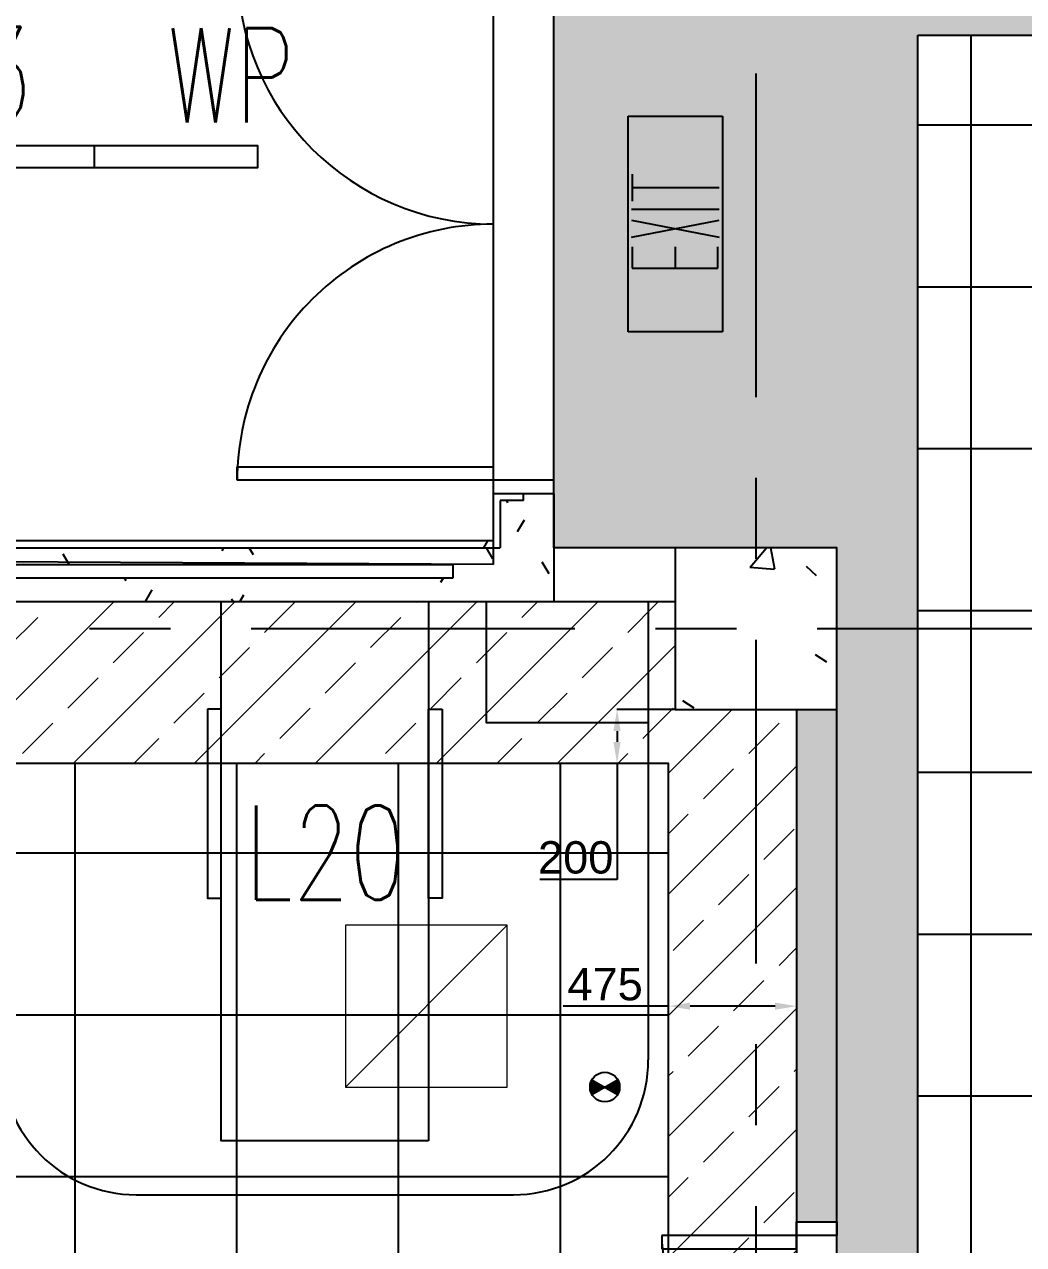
# Model space of a CAD drawing. Header units: millimetres. Extents: x -92759 to 184353, y -15225 to 86714.
# Drawn here: x -63248 to -59541, y 68057 to 72582 of the extents above; entities that cross this region are included whole.
import ezdxf

# ---------------------------------------------------------------- set-up
doc = ezdxf.new("R2010")
doc.units = ezdxf.units.MM
doc.linetypes.add('IDA - Grid Line', pattern=[2100, 1200, -300, 300, -300])
doc.linetypes.add('IMPORT-ACAD_ISO12W100', pattern=[3150, 1800, -450, 0, -450, 0, -450])
doc.layers.get('Defpoints').update_dxf_attribs({"color": 8})
for name, color, linetype in [('0-1', 9, 'Continuous'), ('0-Motion Sensor', 1, 'Continuous'), ('A-_DOOR----_E', 8, 'Continuous'), ('A-_FURT----_E-1', 8, 'Continuous'), ('A-_WALL----_E', 8, 'Continuous'), ('A-_WALL----_H', 8, 'Continuous'), ('A-_WALL----_H-1', 9, 'Continuous'), ('A-_WALLPRTN_E', 8, 'Continuous'), ('A-_WIND----_E', 8, 'Continuous'), ('A-PATT-CONC', 8, 'Continuous'), ('E-legend', 1, 'Continuous'), ('E-LIGHT----E', 1, 'Continuous'), ('HF', 7, 'Continuous'), ('HFI 02', 7, 'Continuous'), ('S-_COLN----_E', 8, 'Continuous')]:
    doc.layers.add(name, color=color, linetype=linetype)
for name, color, linetype, true_color in [('1599_FURN_RHH_BLK8 _NEW__1ST STY_dwg _2_-1', 7, 'Continuous', 0xaaaaaa), ('A-_DETA----_ED-2', 1, 'Continuous', 0xff0000), ('A-_FURN--2', 7, 'IMPORT-ACAD_ISO12W100', 0xaaaaaa), ('A-_FURN--4', 7, 'Continuous', 0xaaaaaa), ('A-_FURN_HIDDEN-2', 7, 'Continuous', 0xaaaaaa), ('E-_LIGT----_E', 1, 'Continuous', 0xff0000), ('S-_ANOTGRID_E-1', 9, 'IDA - Grid Line', 0x808080)]:
    doc.layers.add(name, color=color, linetype=linetype, true_color=true_color)
doc.layers.add('HFI 9MM FPB', color=94, linetype='Continuous', lineweight=5)
doc.styles.add('Arial', font='arial.ttf')
doc.styles.add('Simplex', font='simplex_.ttf', dxfattribs={"width": 0.7, "height": 450})
doc.styles.get("Standard").update_dxf_attribs({"font": 'arial.ttf'})
doc.dimstyles.get("Standard").update_dxf_attribs({"dimtxt": 0.18, "dimasz": 0.18, "dimexe": 0.18, "dimexo": 0.0625, "dimgap": 0.09, "dimtad": 0, "dimtih": 1, "dimtoh": 1, "dimdec": 4, "dimzin": 0, "dimdsep": 46, "dimtxsty": 'Standard', "dimcen": 0.09, "dimadec": 0, "dimazin": 0, "dimtfac": 1, "dimtdec": 4, "dimtofl": 0, "dimtmove": 0, "dimatfit": 3, "dimfxl": 1, "dimtolj": 1, "dimtzin": 0, "dimarcsym": 0})
pattern_1 = [(0, (-11870.95, 40538.29), (609.6, 152.4), [50.292, -406.908, 50.292, -406.908, -2438.4]), (0, (-11870.95, 40538.29), (609.6, 152.4), [-914.4, 50.292, -864.108, 50.292, -406.908, -1066.8]), (0, (-11870.95, 40538.29), (609.6, 152.4), [-2286, 50.292, -254.508, 50.292, -711.708]), (120, (-11642.35, 40614.49), (-436.7823, 451.7291), [50.292, -406.908, 50.292, -406.908, -2438.4]), (120, (-11642.35, 40614.49), (-436.7823, 451.7291), [-914.4, 50.292, -864.108, 50.292, -406.908, -1066.8]), (120, (-11642.35, 40614.49), (-436.7823, 451.7291), [-2286, 50.292, -254.508, 50.292, -711.708]), (240, (-11566.15, 40919.29), (-172.8177, -604.1291), [50.292, -406.908, 50.292, -406.908, -2438.4]), (240, (-11566.15, 40919.29), (-172.8177, -604.1291), [-914.4, 50.292, -864.108, 50.292, -406.908, -1066.8]), (240, (-11566.15, 40919.29), (-172.8177, -604.1291), [-2286, 50.292, -254.508, 50.292, -711.708])]

# ---------------------------------------------------------------- blocks, each defined once
blk = doc.blocks.new('IDA - F - DoubleUnbalanced - Swing - 1600L X 2200H - TD-02-10538727-BLK8_RHH_1ST STOREY PLAN')
at = {"layer": 'A-_DOOR----_E'}
for p, q in [((-550, 75), (-500, 75)), ((-500, 75), (-500, -75)), ((1000, 75), (1050, 75)), ((1000, -75), (1000, 75)), ((-500, -75), (-550, -75)), ((-500, -75), (-500, -575)), ((-450, -75), (-500, -75)), ((-450, -575), (-450, -75)), ((950, -75), (1000, -75)), ((950, -1075), (950, -75)), ((1000, -75), (1000, -1075)), ((1050, -75), (1000, -75)), ((-500, -575), (-450, -575)), ((1000, -1075), (950, -1075))]:
    blk.add_line(p, q, dxfattribs=at)
for centre, radius, start, end in [((-500, -75), 500, 270, 0), ((-500, -75), 500, 270, 360), ((1000, -75), 1000, 180, 270), ((1000, -75), 1000, 180, 270)]:
    blk.add_arc(centre, radius, start, end, dxfattribs=at)
blk = doc.blocks.new('IDA - F - Double - Swing - 2000L X 2200H - MD-01-10522684-BLK8_RHH_1ST STOREY PLAN')
at = {"layer": 'A-_DOOR----_E'}
for p, q in [((-950, 1062.5), (-900, 1062.5)), ((-950, 112.5), (-950, 1062.5)), ((-900, 1062.5), (-900, 112.5)), ((950, 1062.5), (900, 1062.5)), ((900, 1062.5), (900, 112.5)), ((950, 112.5), (950, 1062.5)), ((-950, 112.5), (-1000, 112.5)), ((-900, 112.5), (-950, 112.5)), ((-950, -112.5), (-950, 112.5)), ((900, 112.5), (950, 112.5)), ((1000, 112.5), (950, 112.5)), ((950, 112.5), (950, -112.5)), ((-1000, -112.5), (-950, -112.5)), ((950, -112.5), (1000, -112.5))]:
    blk.add_line(p, q, dxfattribs=at)
for centre, start, end in [((-950, 112.5), 360, 90), ((-950, 112.5), 0, 90), ((950, 112.5), 90, 180), ((950, 112.5), 90, 180)]:
    blk.add_arc(centre, 950, start, end, dxfattribs=at)
blk = doc.blocks.new('IDA - Top Hung - 2 Panels - 1900L X 600H - B8-AW06-V1-BLK8_RHH_1ST STOREY PLAN')
at = {"layer": 'A-_WIND----_E'}
for p, q in [((-950, 25), (950, 25)), ((-950, -25), (-950, 25)), ((950, 25), (950, -25)), ((950, -25), (-950, -25))]:
    blk.add_line(p, q, dxfattribs=at)
blk = doc.blocks.new('IDA - Rectangle Column - 600W X 600D-V15-BLK8_RHH_1ST STOREY PLAN')
at = {"layer": 'S-_COLN----_E'}
h = blk.add_hatch(dxfattribs=at)
h.set_pattern_fill('FP_20', color=256, style=0, pattern_type=2)
h.set_pattern_definition([(50, (5729.05, 2738.3), (1093.1, -95.63), [114.3, -1257.3]), (355, (5729, 2738.3), (-211.46, 1146.34), [91.44, -1005.84]), (100.451, (5820.1, 2730.3), (881.66, 1050.7), [97.14, -1068.54]), (46.184, (5729, 3043.1), (1626.47, -252.26), [171.45, -1885.95]), (96.636, (5864.6, 3022), (1424.4, 1484.57), [145.7, -1602.8]), (351.184, (5729, 3043.1), (1424.43, 1484.55), [137.16, -1508.76]), (21, (5881.45, 2966.9), (909.69, -613.59), [114.3, -1257.3]), (326, (5881.4, 2966.9), (370.81, 1105.13), [91.44, -1005.84]), (71.451, (5957.3, 2915.8), (1280.5, 491.53), [97.14, -1068.54]), (37.5, (5729.05, 2738.3), (18.531, 507.33), [50.29, -943.356, 50.29, -970.79, -1009.65]), (37.5, (5729.05, 2738.3), (18.531, 507.33), [-2014.73, 50.29, -959.36]), (7.5, (5729.05, 2738.3), (400.918, 601.084), [50.29, -531.876, 50.29, -920.496, -384.81]), (7.5, (5729.05, 2738.3), (400.918, 601.084), [-1552.96, 50.29, -334.52]), (327.5, (5389.2, 2738.3), (813.545, -34.374), [50.29, -330.71, 50.29, -1138.43, -1577.34]), (327.5, (5389.2, 2738.3), (813.545, -34.374), [-1569.72, 50.29, -1527.05]), (317.5, (5236.8, 2738.3), (888.775, 152.56), [50.29, -445.01, 50.29, -739.14, -1120.14]), (317.5, (5236.8, 2738.3), (888.775, 152.56), [-1284.73, 50.29, -1069.85])])
h.paths.add_polyline_path([(-300, -300), (300, -300), (300, 300), (-300, 300)])
for p, q in [((300, 300), (-300, 300)), ((-300, 300), (-300, -300)), ((300, -300), (300, 300)), ((-300, -300), (300, -300))]:
    blk.add_line(p, q, dxfattribs=at)
blk = doc.blocks.new('IDA - Exit Sign - IDA - Exit Sign - One Side-9500999-BLK8_RHH_1ST STOREY PLAN')
at = {"layer": 'A-_DETA----_ED-2'}
for p, q in [((-163.9, -265.1), (-163.9, -582.5)), ((-83.9, -265.1), (-163.9, -265.1)), ((-48.9, -262.8), (14, -587.8)), ((14, -262.8), (-48.9, -587.8)), ((55.1, -262.8), (55.1, -587.8)), ((185.1, -265.3), (85.1, -265.3)), ((135.1, -265.3), (135.1, -587.8)), ((-83.9, -425), (-163.9, -425)), ((-163.9, -582.5), (-83.9, -582.5))]:
    blk.add_line(p, q, dxfattribs=at)
at = {"layer": 'E-_LIGT----_E'}
for p, q in [((-400, -600), (-400, -250)), ((-400, -250), (400, -250)), ((400, -250), (400, -600)), ((400, -600), (-400, -600))]:
    blk.add_line(p, q, dxfattribs=at)
blk = doc.blocks.new('1599_FURN_RHH_BLK8 _NEW__1ST STY_dwg _2_-10346281-BLK8_RHH_1ST STOREY PLAN')
at = {"layer": 'A-_FURN--2'}
blk.add_line((-27040.1, -9499.1), (-26270.1, -9499.1), dxfattribs=at)
at = {"layer": 'A-_FURN--4', "flags": 128}
for points in [[(-26270.1, -10899.1), (-27040.1, -10899.1), (-27040.1, -8899.1), (-26270.1, -8899.1)], [(-25455.1, -8899.1), (-25455.1, -9349.1), (-26055.1, -9349.1), (-26055.1, -8899.1)], [(-27090.1, -9299.1), (-27090.1, -9999.1), (-27040.1, -9999.1), (-27040.1, -9299.1)], [(-26220.1, -9299.1), (-26220.1, -9999.1), (-26270.1, -9999.1), (-26270.1, -9299.1)]]:
    blk.add_lwpolyline(points, close=True, dxfattribs=at)
at = {"layer": 'A-_FURN_HIDDEN-2'}
for p, q in [((-25455.1, -8899.1), (-25455.1, -10599.1)), ((-27355.1, -11099.1), (-25955.1, -11099.1))]:
    blk.add_line(p, q, dxfattribs=at)
for centre, start, end in [((-27355.1, -10599.1), 180, 270), ((-25955.1, -10599.1), 270, 0)]:
    blk.add_arc(centre, 500, start, end, dxfattribs=at)
blk = doc.blocks.new('A$Cb2bf8f38')
at = {"layer": 'A-_WALL----_H'}
h = blk.add_hatch(dxfattribs=at)
h.set_pattern_fill('FP_3', color=256, style=0, pattern_type=2)
h.set_pattern_definition([(0, (-11870.95, 40538.3), (1219.2, 304.8), [50.292, -864.108, 50.292, -864.108, -4876.8]), (0, (-11870.95, 40538.3), (1219.2, 304.8), [-1828.8, 50.292, -1778.508, 50.292, -864.108, -2133.6]), (0, (-11870.95, 40538.3), (1219.2, 304.8), [-4572, 50.292, -559.308, 50.292, -1473.708]), (120, (-11413.75, 40690.7), (-873.5645, 903.458), [50.292, -864.108, 50.292, -864.108, -4876.8]), (120, (-11413.75, 40690.7), (-873.5645, 903.458), [-1828.8, 50.292, -1778.508, 50.292, -864.108, -2133.6]), (120, (-11413.75, 40690.7), (-873.5645, 903.458), [-4572, 50.292, -559.308, 50.292, -1473.708]), (240, (-11261.35, 41300.3), (-345.6355, -1208.258), [50.292, -864.108, 50.292, -864.108, -4876.8]), (240, (-11261.35, 41300.3), (-345.6355, -1208.258), [-1828.8, 50.292, -1778.508, 50.292, -864.108, -2133.6]), (240, (-11261.35, 41300.3), (-345.6355, -1208.258), [-4572, 50.292, -559.308, 50.292, -1473.708])])
h.paths.add_polyline_path([(-18550, 38100), (-18550, 38125), (-30600, 38125), (-30600, 38100), (-20546.6, 38100)])
at = {"layer": 'A-_WALL----_H-1'}
h = blk.add_hatch(dxfattribs=at)
h.set_pattern_fill('FP_1', color=256, style=0, pattern_type=2)
h.set_pattern_definition(pattern_1)
h.paths.add_polyline_path([(-18550, 38100), (-18350, 38100), (-18350, 38300), (-18462.5, 38300), (-18462.5, 38275), (-18550, 38275), (-18550, 38125)])
h.paths.add_polyline_path([(-18350, 40300), (-18350, 40500), (-18550, 40500), (-18550, 40325), (-18462.5, 40325), (-18462.5, 40300)])
h = blk.add_hatch(dxfattribs=at)
h.set_pattern_fill('FP_1', color=256, style=0, pattern_type=2)
h.set_pattern_definition(pattern_1)
h.paths.add_polyline_path([(-18350, 37900), (-18350, 38100), (-27500, 38100), (-27500, 37900), (-18725, 37900)])
h.paths.add_polyline_path([(-30400, 37900), (-28100, 37900), (-28100, 38100), (-30400, 38100)])
h.paths.add_polyline_path([(-20546.6, 37987.5), (-20625, 37987.5), (-20625, 38037.5), (-18725, 38037.5), (-18725, 37987.5), (-19700, 37987.5)])
h.paths.add_polyline_path([(-21008.3, 37987.5), (-22858.3, 37987.5), (-22858.3, 38037.5), (-20958.3, 38037.5), (-20958.3, 37987.5)])
h.paths.add_polyline_path([(-23656.1, 37987.5), (-25091.7, 37987.5), (-25091.7, 38037.5), (-23191.7, 38037.5), (-23191.7, 37987.5), (-23584.4, 37987.5)])
h.paths.add_polyline_path([(-25450, 37987.5), (-27350, 37987.5), (-27350, 38037.5), (-25450, 38037.5)])
h = blk.add_hatch(dxfattribs=at)
h.set_pattern_fill('FP_1', color=256, style=0, pattern_type=2)
h.set_pattern_definition(pattern_1)
h.paths.add_polyline_path([(-17450, 22700), (-17300, 22700), (-17300, 22900.7), (-17450, 22900.7), (-17450, 22850)])
h.paths.add_polyline_path([(-17437.1, 24000.7), (-17300, 24000.7), (-17300, 25343.7), (-17450, 25343.7), (-17450, 24000.7)])
h.paths.add_polyline_path([(-17300, 26443.7), (-17300, 26800), (-17450, 26800), (-17450, 26443.7), (-17375, 26443.7)])
h.paths.add_polyline_path([(-17375, 28400), (-17300, 28400), (-17300, 28500), (-17450, 28500), (-17450, 28400), (-17437.1, 28400)])
h.paths.add_polyline_path([(-17391.7, 29100), (-17300, 29100), (-17300, 34000), (-17450, 34000), (-17450, 29100), (-17437.1, 29100)])
h.paths.add_polyline_path([(-17450, 35600), (-17300, 35600), (-17300, 37500), (-17450, 37500)])
blk.add_lwpolyline([(-2385, -9825), (-2385, -5100), (7400, -5125), (7400, 46800), (-18575, 46800), (-18575, 38037.5), (-30600, 38100), (-30625, 26375), (-28100, 26375), (-28100, -2400), (-10500, -2425), (-10500, -9800), (-2385, -9825)], close=True)
at = {"layer": 'A-_WALL----_E'}
for p, q in [((-18575, 38300), (-18575, 38125)), ((-18350, 38300), (-18575, 38300)), ((-18462.5, 38275), (-18462.5, 38300)), ((-18350, 38300), (-18350, 37900)), ((-18550, 38275), (-18550, 38100)), ((-18462.5, 38275), (-18550, 38275)), ((-18575, 38125), (-30625, 38125)), ((-30600, 38100), (-18550, 38100)), ((-27500, 37900), (-18350, 37900))]:
    blk.add_line(p, q, dxfattribs=at)
at = {"layer": 'A-_WALLPRTN_E'}
for p, q in [((-17900, 38100), (-18350, 38100)), ((-18350, 37900), (-17900, 37900)), ((-17450, 37500), (-17450, 35600)), ((-17300, 35600), (-17300, 37500)), ((-17450, 35600), (-17300, 35600))]:
    blk.add_line(p, q, dxfattribs=at)
at = {"layer": 'S-_ANOTGRID_E-1'}
for p, q in [((-17600, -20141.4), (-17600, 53272.8)), ((-38373.1, 37800), (13584.7, 37800))]:
    blk.add_line(p, q, dxfattribs=at)
at = {"layer": '1599_FURN_RHH_BLK8 _NEW__1ST STY_dwg _2_-1'}
blk.add_blockref('1599_FURN_RHH_BLK8 _NEW__1ST STY_dwg _2_-10346281-BLK8_RHH_1ST STOREY PLAN', (7455.1, 46800), dxfattribs=at)
at = {"layer": 'A-_DOOR----_E'}
for name, p, rotation in [('IDA - F - Double - Swing - 2000L X 2200H - MD-01-10522684-BLK8_RHH_1ST STOREY PLAN', (-18462.5, 39300), 89.99999999999991), ('IDA - F - DoubleUnbalanced - Swing - 1600L X 2200H - TD-02-10538727-BLK8_RHH_1ST STOREY PLAN', (-17375, 35050), 269.9999999999999)]:
    blk.add_blockref(name, p, dxfattribs=dict(at, rotation=rotation))
at = {"layer": 'A-_FURT----_E-1', "rotation": 90.00000000000105}
blk.add_blockref('IDA - Exit Sign - IDA - Exit Sign - One Side-9500999-BLK8_RHH_1ST STOREY PLAN', (-18325, 39300), dxfattribs=at)
at = {"layer": 'A-_WIND----_E', "rotation": 180}
blk.add_blockref('IDA - Top Hung - 2 Panels - 1900L X 600H - B8-AW06-V1-BLK8_RHH_1ST STOREY PLAN', (-19675, 38012.5), dxfattribs=at)
at = {"layer": 'S-_COLN----_E'}
blk.add_blockref('IDA - Rectangle Column - 600W X 600D-V15-BLK8_RHH_1ST STOREY PLAN', (-17600, 37800), dxfattribs=at)
blk = doc.blocks.new('*D518')
at = {"layer": 'Defpoints', "color": 0, "transparency": 16777216}
for p in [(-6053.8, 495861.7), (-5579, 495861.7), (-5579, 495861.7)]:
    blk.add_point(p, dxfattribs=at)
at = {"layer": 'HFI 02', "color": 0, "lineweight": -2, "transparency": 16777216}
for p, q in [((-6053.8, 495861.7), (-6444.7, 495861.7)), ((-6053.8, 495861.8), (-6053.8, 495861.9)), ((-5659, 495861.7), (-5973.8, 495861.7)), ((-5579, 495861.8), (-5579, 495861.9))]:
    blk.add_line(p, q, dxfattribs=at)
at = {"layer": 'HFI 02', "color": 0, "transparency": 16777216}
for points in [[(-5973.8, 495875), (-5973.8, 495848.4), (-6053.8, 495861.7)], [(-5659, 495875), (-5659, 495848.4), (-5579, 495861.7)]]:
    blk.add_solid(points, dxfattribs=at)
at = {"layer": 'HFI 02', "color": 152, "true_color": 0x2776bb, "transparency": 16777216, "insert": (-6289.2, 495942.7), "char_height": 120, "attachment_point": 5, "style": 'Arial'}
blk.add_mtext('\\A1;475', dxfattribs=at)
blk = doc.blocks.new('*D519')
at = {"layer": 'Defpoints', "color": 0, "transparency": 16777216}
for p in [(-6245, 496961.7), (-6029, 496961.7), (-6241.8, 496761.7)]:
    blk.add_point(p, dxfattribs=at)
at = {"layer": 'HFI 02', "color": 0, "lineweight": -2, "transparency": 16777216}
for p, q in [((-6029.1, 496961.7), (-6245.2, 496961.7)), ((-6245, 496881.7), (-6245, 496841.7)), ((-6241.9, 496761.7), (-6245.2, 496761.7)), ((-6245, 496761.7), (-6245, 496331.3)), ((-6245, 496331.3), (-6531.8, 496331.3))]:
    blk.add_line(p, q, dxfattribs=at)
at = {"layer": 'HFI 02', "color": 0, "transparency": 16777216}
for points in [[(-6258.4, 496881.7), (-6231.7, 496881.7), (-6245, 496961.7)], [(-6258.4, 496841.7), (-6231.7, 496841.7), (-6245, 496761.7)]]:
    blk.add_solid(points, dxfattribs=at)
at = {"layer": 'HFI 02', "color": 152, "true_color": 0x2776bb, "transparency": 16777216, "insert": (-6398.4, 496412.6), "char_height": 120, "attachment_point": 5, "style": 'Arial'}
blk.add_mtext('\\A1;200', dxfattribs=at)
blk = doc.blocks.new('L20')
at = {"layer": 'E-LIGHT----E', "lineweight": 5}
blk.add_line((-300, -300), (300, 300), dxfattribs=at)
blk.add_lwpolyline([(-300, -300), (300, -300), (300, 300), (-300, 300)], close=True, dxfattribs=at)
at = {"layer": 'E-LIGHT----E', "lineweight": 5, "style": 'Simplex', "width": 0.7}
blk.add_text('L20', height=350, dxfattribs=at).set_placement((-673.7, 394.3))
blk = doc.blocks.new('Motion Sensor')
at = {"layer": 'E-legend', "lineweight": 25}
h = blk.add_hatch(color=256, dxfattribs=at)
h.dxf.hatch_style = 1
h.paths.add_polyline_path([(10021, -17121.6), (9973.3, -17094.1, 0.131652), (9965.9, -17121.6, 0.131652), (9973.3, -17149.1)])
h = blk.add_hatch(color=256, dxfattribs=at)
h.dxf.hatch_style = 1
h.paths.add_polyline_path([(10068.6, -17094.1), (10021, -17121.6), (10068.6, -17149.1, 0.131652), (10076, -17121.6, 0.131652)])
for p, q in [((9973.3, -17094.1), (10068.6, -17149.1)), ((9973.3, -17149.1), (10068.6, -17094.1))]:
    blk.add_line(p, q, dxfattribs=at)
blk.add_circle((10021, -17121.6), 55, dxfattribs=at)
blk = doc.blocks.new('L3WP')
at = {"layer": 'E-LIGHT----E'}
blk.add_line((0, 40), (0, -40), dxfattribs=at)
blk.add_lwpolyline([(-607.5, 40), (-607.5, -40), (607.5, -40), (607.5, 40)], close=True, dxfattribs=at)
at = {"layer": 'E-legend', "lineweight": 18, "style": 'Simplex', "width": 0.7}
for s, p in [('L3', (-619.9, 130.8)), ('WP', (271.5, 126.9))]:
    blk.add_text(s, height=350, dxfattribs=at).set_placement(p)
blk = doc.blocks.new('EL_B8_L1_R4')
at = {"layer": '0-Motion Sensor'}
blk.add_blockref('Motion Sensor', (-17389.4, 12663.1), dxfattribs=at)
at = {"layer": 'E-legend', "color": 0}
blk.add_blockref('L20', (-8030.7, -4158.3), dxfattribs=at)
at = {"layer": 'E-LIGHT----E'}
blk.add_blockref('L3WP', (-9263.3, -1008.3), dxfattribs=at)
blk = doc.blocks.new('RCP_B8L1')
at = {"layer": 'A-PATT-CONC'}
h = blk.add_hatch(dxfattribs=at)
h.set_pattern_fill('ANSI37', color=256, scale=189, angle=45)
h.set_pattern_definition([(90, (-3329.05, 499461.7), (-600.075, 0), []), (180, (-3329.05, 499461.7), (-6e-14, -600.075), [])])
h.paths.add_polyline_path([(-5129.04966, 499461.70958), (-3329.04966, 499461.70958), (-3329.04966, 465261.70958), (-5129.04966, 465261.70958), (-5129.04966, 497661.70958)])
h = blk.add_hatch(dxfattribs=at)
h.set_pattern_fill('ANSI37', color=256, scale=189, angle=45)
h.set_pattern_definition([(90, (-15653.8, 491361.7), (-600.075, 0), []), (180, (-15653.8, 491361.7), (-6e-14, -600.075), [])])
h.paths.add_polyline_path([(-18053.79524, 496761.70958), (-18053.79524, 493761.70958), (-15653.79524, 493761.70958), (-15653.79524, 491361.70958), (-6053.79525, 491361.70958), (-6053.79525, 496761.70958)])
at = {"layer": 'HFI 9MM FPB'}
h = blk.add_hatch(dxfattribs=at)
h.set_pattern_fill('ANSI33', color=256, scale=50)
h.set_pattern_definition([(45, (-300000, 500000), (-224.5064, 224.5064), []), (45, (-299775.5, 500000), (-224.5064, 224.5064), [158.75, -79.375])])
h.paths.add_polyline_path([(-5429.05312, 464761.70958), (-5429.05312, 497561.70958), (-6479.04966, 497561.70958), (-6479.04966, 499961.70958), (-3029.04966, 499961.70958), (-3029.05312, 482711.70958), (-2429.04966, 482711.70958), (-2429.04966, 481511.70958), (-3029.04966, 481511.70958), (-3029.04966, 475336.70967), (-2679.04966, 475336.70967), (-2679.04966, 464761.70958)])
h.paths.add_polyline_path([(-5129.04966, 499461.70958), (-3329.04966, 499461.70958), (-3329.04966, 465261.70958), (-5129.04966, 465261.70958), (-5129.04966, 497661.70958)], flags=16)
h = blk.add_hatch(dxfattribs=at)
h.set_pattern_fill('ANSI33', color=256, scale=50)
h.paths.add_polyline_path([(-18053.79524, 496761.70958), (-18053.79524, 493761.70958), (-15653.79524, 493761.70958), (-15653.79524, 491361.70958), (-6053.79525, 491361.70958), (-6053.79525, 496761.70958)], flags=16)
h.paths.add_polyline_path([(-18529.04966, 497362.6459), (-16229.04966, 497362.6459), (-16229.04966, 496961.70958), (-15629.04966, 496961.70958), (-15629.04966, 497362.6459), (-6029.04966, 497362.6459), (-6029.04966, 496961.70958), (-5579.04966, 496961.70958), (-5579.04966, 491161.70958), (-16079.04966, 491161.70958), (-16079.04966, 493511.70958), (-18529.04966, 493511.70958)])
at = {"layer": 'HF'}
for points in [[(-5429.05312, 464761.70958), (-5429.05312, 497561.70958), (-6479.04966, 497561.70958), (-6479.04966, 499961.70958), (-3029.04966, 499961.70958), (-3029.05312, 482711.70958), (-2429.04966, 482711.70958), (-2429.04966, 481511.70958), (-3029.04966, 481511.70958), (-3029.04966, 475336.70967), (-2679.04966, 475336.70967), (-2679.04966, 464761.70958)], [(-5129.04966, 499461.70958), (-3329.04966, 499461.70958), (-3329.04966, 465261.70958), (-5129.04966, 465261.70958), (-5129.04966, 497661.70958)], [(-18529.04966, 497362.6459), (-16229.04966, 497362.6459), (-16229.04966, 496961.70958), (-15629.04966, 496961.70958), (-15629.04966, 497362.6459), (-6029.04966, 497362.6459), (-6029.04966, 496961.70958), (-5579.04966, 496961.70958), (-5579.04966, 491161.70958), (-16079.04966, 491161.70958), (-16079.04966, 493511.70958), (-18529.04966, 493511.70958)]]:
    blk.add_lwpolyline(points, close=True, dxfattribs=at)
at = {"layer": 'HFI 02'}
blk.add_lwpolyline([(-18053.79524, 496761.70958), (-18053.79524, 493761.70958), (-15653.79524, 493761.70958), (-15653.79524, 491361.70958), (-6053.79525, 491361.70958), (-6053.79525, 496761.70958)], close=True, dxfattribs=at)
dim = blk.add_linear_dim(base=(-6245.04373, 496961.70958), p1=(-6241.83989, 496761.70958), p2=(-6029.04966, 496961.70958), angle=90, dimstyle='Standard', dxfattribs=at)
dim.commit()
dim.dimension.update_dxf_attribs({"geometry": '*D519', "text_midpoint": (-6398.42708, 496331.31023), "dimtype": 128})
dim = blk.add_linear_dim(base=(-5579.04966, 495861.70958), p1=(-6053.79525, 495861.70958), p2=(-5579.04966, 495861.70958), dimstyle='Standard', dxfattribs=at)
dim.commit()
dim.dimension.update_dxf_attribs({"geometry": '*D518', "text_midpoint": (-6289.22499, 495861.70958), "dimtype": 128})

msp = doc.modelspace()

# ---------------------------------------------------------------- block references
at = {"layer": '0-1'}
msp.add_blockref('A$Cb2bf8f38', (-42933, 32541.2), dxfattribs=at)

# ---------------------------------------------------------------- next in the draw order: block references
at = {"color": 0}
msp.add_blockref('EL_B8_L1_R4', (-53725.9, 73099.6), dxfattribs=at)
at = {"layer": 'A-PATT-CONC', "color": 152, "true_color": 0x2776bb}
msp.add_blockref('RCP_B8L1', (-54804, -426920.5), dxfattribs=at)

doc.saveas('drawing.dxf')
